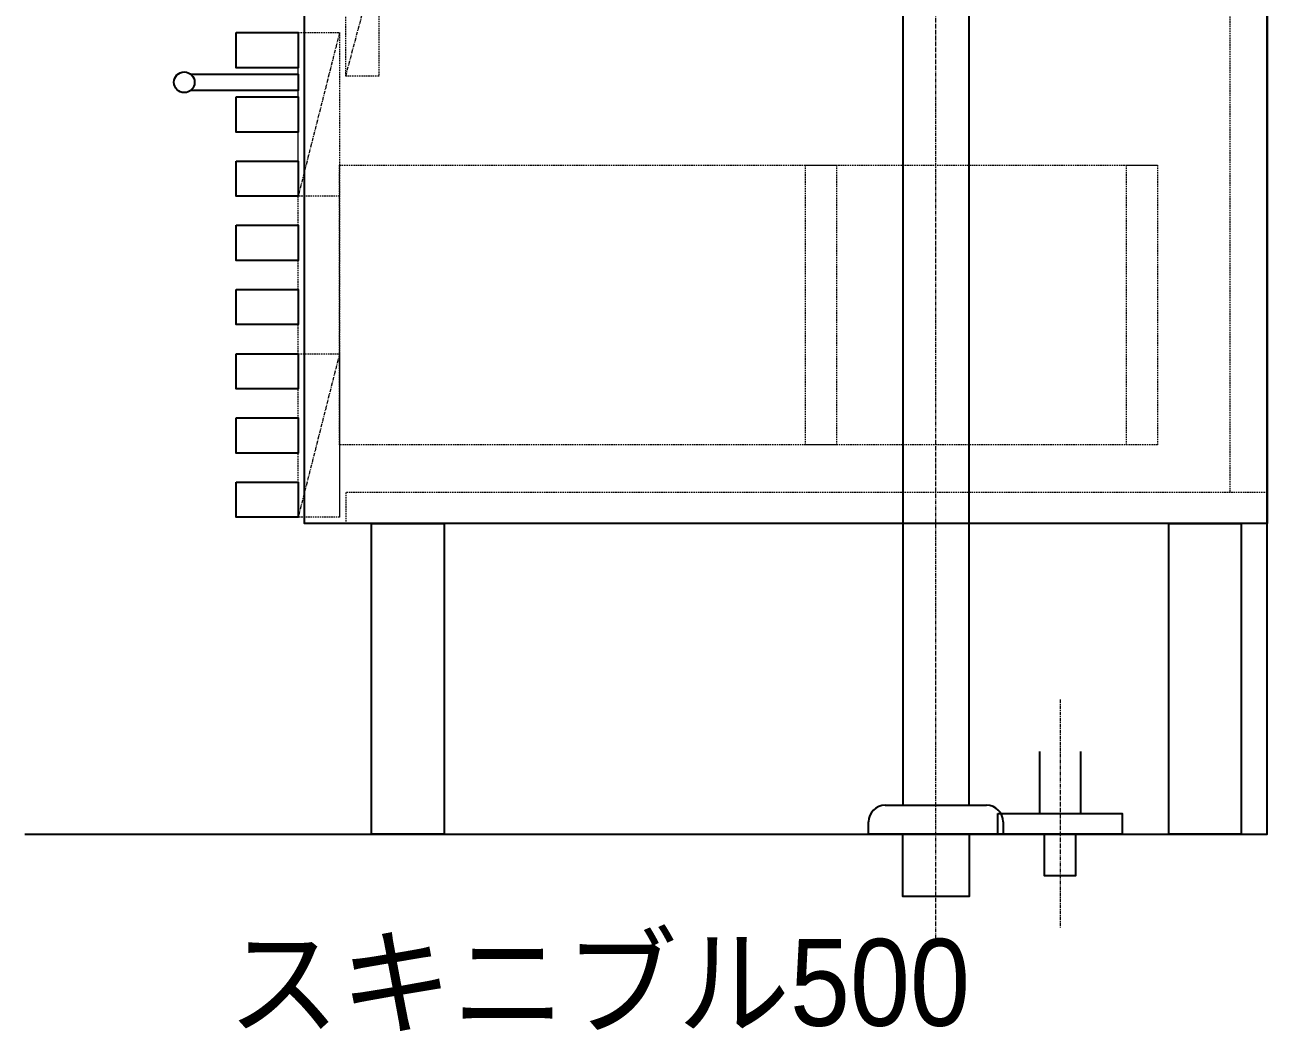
# Model space of a CAD drawing. Units: millimetres, scale not verified. Extents: x -6062 to 6062, y -3045 to 3045.
# Drawn here: x 412 to 1012, y -535 to -49 of the extents above; entities that cross this region are included whole.
import ezdxf
from ezdxf.enums import TextEntityAlignment as Align

# ---------------------------------------------------------------- set-up
doc = ezdxf.new("R2010")
doc.units = ezdxf.units.MM
doc.header["$LTSCALE"] = 20
doc.linetypes.add('USER1', pattern=[2.91, 1.76, -0.4, 0.35, -0.4])
doc.linetypes.add('USER2', pattern=[1.11, 0.71, -0.4])
for name, color, linetype, lineweight in [('0-0_1図面枠', 7, 'Continuous', 20), ('0-1_5ボウル・キャビネット', 7, 'Continuous', 15), ('0-5_4給排水', 7, 'Continuous', 30)]:
    doc.layers.add(name, color=color, linetype=linetype, lineweight=lineweight)
doc.styles.add('ＭＳ Ｐゴシック', font='')
doc.styles.get('ＭＳ Ｐゴシック').set_extended_font_data('MS PGothic')

# ---------------------------------------------------------------- blocks, each defined once
blk = doc.blocks.new('グループ-30')
at = {"layer": '0-5_4給排水', "linetype": 'USER1', "lineweight": 15}
blk.add_line((54000, -7500), (54000, -9700), dxfattribs=at)
at = {"layer": '0-5_4給排水'}
blk.add_lwpolyline([(53800, -8000), (53800, -8600), (54200, -8600), (54200, -8000)], dxfattribs=at)
for points in [[(53400, -8600), (54600, -8600), (54600, -8800), (53400, -8800)], [(53850, -8800), (54150, -8800), (54150, -9200), (53850, -9200)]]:
    blk.add_lwpolyline(points, close=True, dxfattribs=at)
blk = doc.blocks.new('グループ-34')
at = {"layer": '0-5_4給排水', "linetype": 'USER1', "lineweight": 15}
blk.add_line((52800, -9860), (52800, 2220), dxfattribs=at)
at = {"layer": '0-5_4給排水'}
blk.add_line((52150, -8706.7), (52150, -8680), dxfattribs=at)
for points in [[(52480, 1140), (52480, -8520), (53120, -8520), (53120, 1140)], [(52310, -8520), (52312.5, -8520), (53287.5, -8520), (53290, -8520)], [(53450, -8680), (53450, -8706.7), (53450, -8800), (52150, -8800), (52150, -8706.7)]]:
    blk.add_lwpolyline(points, dxfattribs=at)
blk.add_lwpolyline([(52480, -8800), (53120, -8800), (53120, -9400), (52480, -9400)], close=True, dxfattribs=at)
for centre, start, end in [((52310, -8680), 90, 180), ((53290, -8680), 0, 90)]:
    blk.add_arc(centre, 160, start, end, dxfattribs=at)
blk = doc.blocks.new('グループ-46')
at = {"layer": '0-1_5ボウル・キャビネット', "linetype": 'USER2'}
blk.add_line((55640, 4000), (55640, -5500), dxfattribs=at)
at = {"layer": '0-1_5ボウル・キャビネット', "linetype": 'USER1'}
for p, q in [((47100, -1480), (47420, -280)), ((47040, -1060), (46640, -2640)), ((47040, -4160), (46640, -5740))]:
    blk.add_line(p, q, dxfattribs=at)
at = {"layer": '0-1_5ボウル・キャビネット', "lineweight": 30}
for points in [[(46700, 4000), (56000, 4000), (56000, -5800), (46700, -5800)], [(46040, -1060), (46640, -1060), (46640, -1400), (46040, -1400)], [(46040, -1680), (46640, -1680), (46640, -2020), (46040, -2020)], [(46040, -2300), (46640, -2300), (46640, -2640), (46040, -2640)], [(46040, -2920), (46640, -2920), (46640, -3260), (46040, -3260)], [(46040, -3540), (46640, -3540), (46640, -3880), (46040, -3880)], [(46040, -4160), (46640, -4160), (46640, -4500), (46040, -4500)], [(46040, -4780), (46640, -4780), (46640, -5120), (46040, -5120)], [(46040, -5400), (46640, -5400), (46640, -5740), (46040, -5740)], [(47350, -5800), (48050, -5800), (48050, -8800), (47350, -8800)], [(55050, -5800), (55750, -5800), (55750, -8800), (55050, -8800)]]:
    blk.add_lwpolyline(points, close=True, dxfattribs=at)
at = {"layer": '0-1_5ボウル・キャビネット', "linetype": 'USER2'}
for points in [[(47100, -280), (47420, -280), (47420, -1480), (47100, -1480)], [(46640, -1060), (47040, -1060), (47040, -5740), (46640, -5740)], [(46640, -1060), (47040, -1060), (47040, -2640), (46640, -2640)], [(47040, -2340), (54940, -2340), (54940, -5040), (47040, -5040)], [(51540, -2340), (51840, -2340), (51840, -5040), (51540, -5040)], [(54640, -2340), (54940, -2340), (54940, -5040), (54640, -5040)], [(46640, -4160), (47040, -4160), (47040, -5740), (46640, -5740)]]:
    blk.add_lwpolyline(points, close=True, dxfattribs=at)
at = {"layer": '0-1_5ボウル・キャビネット', "lineweight": 30}
blk.add_lwpolyline([(45600, -1460), (46640, -1460), (46640, -1620), (45600, -1620)], dxfattribs=at)
at = {"layer": '0-1_5ボウル・キャビネット', "linetype": 'USER2'}
blk.add_lwpolyline([(56000, -5500), (47100, -5500), (47100, -5800)], dxfattribs=at)
at = {"layer": '0-1_5ボウル・キャビネット', "lineweight": 30}
blk.add_circle((45540, -1540), 100, dxfattribs=at)
blk = doc.blocks.new('グループ-47')
at = {"layer": '0-1_5ボウル・キャビネット', "lineweight": 30}
blk.add_lwpolyline([(44000, -8800), (56000, -8800), (56000, 11200)], dxfattribs=at)
at = {"layer": '0-1_5ボウル・キャビネット'}
blk.add_blockref('グループ-46', (0, 0), dxfattribs=at)

msp = doc.modelspace()

# ---------------------------------------------------------------- block references
at = {"layer": '0-1_5ボウル・キャビネット', "xscale": 0.05, "yscale": 0.05}
msp.add_blockref('グループ-47', (-1787.5, 0), dxfattribs=at)
at = {"layer": '0-5_4給排水', "xscale": 0.05, "yscale": 0.05}
for name in ['グループ-34', 'グループ-30']:
    msp.add_blockref(name, (-1787.5, 0), dxfattribs=at)

# ---------------------------------------------------------------- texts
at = {"layer": '0-0_1図面枠', "style": 'ＭＳ Ｐゴシック', "width": 0.95}
msp.add_text('スキニブル500', height=41.94, dxfattribs=at).set_placement((510.3, -545.05), align=Align.BOTTOM_LEFT)

doc.saveas('drawing.dxf')
